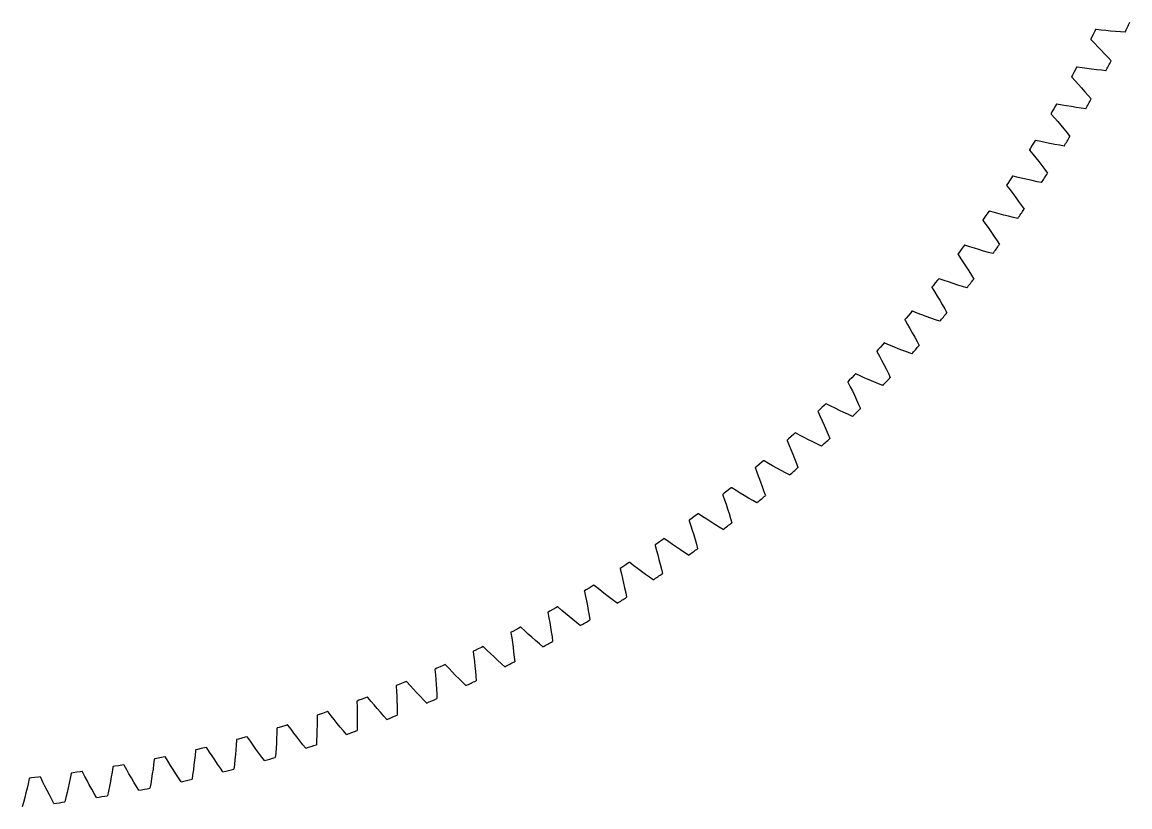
# Model space of a CAD drawing. Extents: x -101 to 121, y -101 to 101.
# Drawn here: x 9.9 to 91.6, y -100.5 to -42.6 of the extents above; entities that cross this region are included whole.
import ezdxf

# ---------------------------------------------------------------- set-up
doc = ezdxf.new("R2010")
doc.units = 0

msp = doc.modelspace()

# ---------------------------------------------------------------- linework, layer by layer
at = {"layer": 'layer1'}
for p, q in [((89.037, -43.17), (88.974, -43.3)), ((89.051, -43.164), (89.037, -43.17)), ((89.074, -43.164), (89.051, -43.164)), ((89.454, -43.212), (89.074, -43.164)), ((89.795, -43.251), (89.454, -43.212)), ((90.146, -43.287), (89.795, -43.251)), ((88.746, -43.764), (88.682, -43.894)), ((88.682, -43.894), (88.686, -43.908)), ((88.686, -43.908), (88.7, -43.927)), ((88.7, -43.927), (88.971, -44.198)), ((88.86, -43.532), (88.746, -43.764)), ((88.974, -43.3), (88.86, -43.532)), ((90.508, -43.321), (90.146, -43.287)), ((90.879, -43.352), (90.508, -43.321)), ((91.211, -43.376), (90.879, -43.352)), ((88.971, -44.198), (89.211, -44.443)), ((89.211, -44.443), (89.455, -44.698)), ((89.455, -44.698), (89.704, -44.963)), ((89.704, -44.963), (89.955, -45.238)), ((89.955, -45.238), (90.178, -45.485)), ((87.328, -46.53), (87.26, -46.658)), ((87.449, -46.302), (87.328, -46.53)), ((87.57, -46.073), (87.449, -46.302)), ((87.637, -45.945), (87.57, -46.073)), ((87.651, -45.94), (87.637, -45.945)), ((87.674, -45.941), (87.651, -45.94)), ((88.053, -46), (87.674, -45.941)), ((88.392, -46.05), (88.053, -46)), ((88.742, -46.098), (88.392, -46.05)), ((89.103, -46.143), (88.742, -46.098)), ((89.473, -46.185), (89.103, -46.143)), ((89.804, -46.22), (89.473, -46.185)), ((87.26, -46.658), (87.263, -46.672)), ((87.263, -46.672), (87.277, -46.691)), ((87.277, -46.691), (87.539, -46.971)), ((87.539, -46.971), (87.771, -47.223)), ((87.771, -47.223), (88.007, -47.486)), ((88.007, -47.486), (88.247, -47.759)), ((88.247, -47.759), (88.49, -48.041)), ((88.49, -48.041), (88.705, -48.295)), ((86.079, -48.801), (85.951, -49.026)), ((86.151, -48.675), (86.079, -48.801)), ((86.165, -48.671), (86.151, -48.675)), ((86.188, -48.672), (86.165, -48.671)), ((86.564, -48.743), (86.188, -48.672)), ((86.902, -48.804), (86.564, -48.743)), ((87.25, -48.862), (86.902, -48.804)), ((87.609, -48.919), (87.25, -48.862)), ((87.978, -48.973), (87.609, -48.919)), ((88.308, -49.018), (87.978, -48.973)), ((85.823, -49.25), (85.751, -49.376)), ((85.751, -49.376), (85.754, -49.39)), ((85.754, -49.39), (85.767, -49.41)), ((85.767, -49.41), (86.02, -49.697)), ((85.951, -49.026), (85.823, -49.25)), ((86.02, -49.697), (86.244, -49.957)), ((86.244, -49.957), (86.472, -50.227)), ((86.472, -50.227), (86.703, -50.507)), ((86.703, -50.507), (86.937, -50.797)), ((84.579, -51.357), (84.504, -51.481)), ((84.593, -51.353), (84.579, -51.357)), ((84.617, -51.355), (84.593, -51.353)), ((84.991, -51.438), (84.617, -51.355)), ((86.937, -50.797), (87.144, -51.058)), ((84.234, -51.922), (84.158, -52.045)), ((84.158, -52.045), (84.161, -52.059)), ((84.161, -52.059), (84.173, -52.079)), ((84.173, -52.079), (84.417, -52.375)), ((84.369, -51.701), (84.234, -51.922)), ((84.504, -51.481), (84.369, -51.701)), ((85.326, -51.509), (84.991, -51.438)), ((85.672, -51.579), (85.326, -51.509)), ((86.029, -51.647), (85.672, -51.579)), ((86.396, -51.712), (86.029, -51.647)), ((86.724, -51.768), (86.396, -51.712)), ((84.417, -52.375), (84.632, -52.641)), ((84.632, -52.641), (84.851, -52.918)), ((84.851, -52.918), (85.074, -53.206)), ((85.074, -53.206), (85.299, -53.503)), ((85.299, -53.503), (85.497, -53.77)), ((82.561, -54.542), (82.482, -54.663)), ((82.482, -54.663), (82.484, -54.677)), ((82.484, -54.677), (82.495, -54.698)), ((82.495, -54.698), (82.73, -55)), ((82.703, -54.326), (82.561, -54.542)), ((82.845, -54.11), (82.703, -54.326)), ((82.925, -53.989), (82.845, -54.11)), ((82.939, -53.985), (82.925, -53.989)), ((82.962, -53.988), (82.939, -53.985)), ((83.333, -54.083), (82.962, -53.988)), ((83.666, -54.164), (83.333, -54.083)), ((84.01, -54.244), (83.666, -54.164)), ((84.365, -54.323), (84.01, -54.244)), ((84.729, -54.401), (84.365, -54.323)), ((85.056, -54.466), (84.729, -54.401)), ((82.73, -55), (82.937, -55.274)), ((82.937, -55.274), (83.147, -55.557)), ((83.147, -55.557), (83.361, -55.852)), ((83.361, -55.852), (83.576, -56.156)), ((83.576, -56.156), (83.766, -56.429)), ((80.807, -57.108), (80.724, -57.227)), ((80.956, -56.897), (80.807, -57.108)), ((81.105, -56.685), (80.956, -56.897)), ((81.188, -56.567), (81.105, -56.685)), ((81.202, -56.564), (81.188, -56.567)), ((81.225, -56.567), (81.202, -56.564)), ((81.593, -56.673), (81.225, -56.567)), ((81.923, -56.765), (81.593, -56.673)), ((82.264, -56.856), (81.923, -56.765)), ((82.617, -56.947), (82.264, -56.856)), ((82.979, -57.035), (82.617, -56.947)), ((83.303, -57.111), (82.979, -57.035)), ((80.724, -57.227), (80.726, -57.241)), ((80.726, -57.241), (80.737, -57.262)), ((80.737, -57.262), (80.962, -57.572)), ((80.962, -57.572), (81.16, -57.851)), ((81.16, -57.851), (81.361, -58.142)), ((81.361, -58.142), (81.565, -58.443)), ((81.565, -58.443), (81.771, -58.753)), ((81.771, -58.753), (81.952, -59.032)), ((79.129, -59.412), (78.974, -59.618)), ((79.284, -59.205), (79.129, -59.412)), ((79.371, -59.089), (79.284, -59.205)), ((79.385, -59.086), (79.371, -59.089)), ((79.408, -59.09), (79.385, -59.086)), ((79.773, -59.208), (79.408, -59.09)), ((80.1, -59.311), (79.773, -59.208)), ((80.438, -59.412), (80.1, -59.311)), ((80.787, -59.513), (80.438, -59.412)), ((81.146, -59.613), (80.787, -59.513)), ((78.974, -59.618), (78.887, -59.734)), ((78.887, -59.734), (78.888, -59.749)), ((78.888, -59.749), (78.898, -59.77)), ((78.898, -59.77), (79.113, -60.087)), ((79.113, -60.087), (79.303, -60.372)), ((79.303, -60.372), (79.495, -60.669)), ((81.468, -59.699), (81.146, -59.613)), ((79.495, -60.669), (79.689, -60.976)), ((79.689, -60.976), (79.885, -61.293)), ((77.224, -61.868), (77.062, -62.07)), ((77.385, -61.666), (77.224, -61.868)), ((77.476, -61.553), (77.385, -61.666)), ((77.49, -61.551), (77.476, -61.553)), ((77.513, -61.555), (77.49, -61.551)), ((77.873, -61.685), (77.513, -61.555)), ((78.197, -61.797), (77.873, -61.685)), ((78.532, -61.91), (78.197, -61.797)), ((78.878, -62.022), (78.532, -61.91)), ((79.234, -62.133), (78.878, -62.022)), ((79.885, -61.293), (80.058, -61.577)), ((77.062, -62.07), (76.971, -62.182)), ((76.971, -62.182), (76.972, -62.197)), ((76.972, -62.197), (76.982, -62.218)), ((76.982, -62.218), (77.187, -62.542)), ((77.187, -62.542), (77.367, -62.833)), ((77.367, -62.833), (77.55, -63.136)), ((79.552, -62.229), (79.234, -62.133)), ((77.55, -63.136), (77.735, -63.449)), ((77.735, -63.449), (77.921, -63.772)), ((75.074, -64.459), (74.98, -64.57)), ((75.242, -64.263), (75.074, -64.459)), ((75.41, -64.066), (75.242, -64.263)), ((75.504, -63.956), (75.41, -64.066)), ((75.519, -63.954), (75.504, -63.956)), ((75.541, -63.96), (75.519, -63.954)), ((75.897, -64.101), (75.541, -63.96)), ((76.218, -64.223), (75.897, -64.101)), ((76.549, -64.346), (76.218, -64.223)), ((76.891, -64.469), (76.549, -64.346)), ((77.243, -64.591), (76.891, -64.469)), ((77.921, -63.772), (78.084, -64.062)), ((74.98, -64.57), (74.981, -64.584)), ((74.981, -64.584), (74.99, -64.606)), ((74.99, -64.606), (75.184, -64.936)), ((75.184, -64.936), (75.355, -65.232)), ((75.355, -65.232), (75.529, -65.54)), ((77.558, -64.697), (77.243, -64.591)), ((75.529, -65.54), (75.703, -65.859)), ((75.703, -65.859), (75.879, -66.188)), ((73.012, -66.786), (72.915, -66.893)), ((72.915, -66.893), (72.915, -66.907)), ((72.915, -66.907), (72.923, -66.929)), ((72.923, -66.929), (73.108, -67.265)), ((73.186, -66.595), (73.012, -66.786)), ((73.361, -66.403), (73.186, -66.595)), ((73.458, -66.296), (73.361, -66.403)), ((73.472, -66.295), (73.458, -66.296)), ((73.495, -66.301), (73.472, -66.295)), ((73.847, -66.453), (73.495, -66.301)), ((74.163, -66.585), (73.847, -66.453)), ((74.49, -66.719), (74.163, -66.585)), ((74.828, -66.852), (74.49, -66.719)), ((75.176, -66.985), (74.828, -66.852)), ((75.879, -66.188), (76.033, -66.483)), ((73.108, -67.265), (73.269, -67.567)), ((73.269, -67.567), (73.433, -67.88)), ((75.488, -67.101), (75.176, -66.985)), ((71.339, -68.571), (71.239, -68.675)), ((71.354, -68.57), (71.339, -68.571)), ((71.376, -68.577), (71.354, -68.57)), ((71.723, -68.74), (71.376, -68.577)), ((73.433, -67.88), (73.597, -68.205)), ((73.597, -68.205), (73.763, -68.538)), ((73.763, -68.538), (73.907, -68.838)), ((70.778, -69.15), (70.777, -69.165)), ((70.777, -69.165), (70.785, -69.187)), ((70.879, -69.046), (70.778, -69.15)), ((70.785, -69.187), (70.959, -69.528)), ((71.059, -68.861), (70.879, -69.046)), ((71.239, -68.675), (71.059, -68.861)), ((72.035, -68.882), (71.723, -68.74)), ((72.357, -69.025), (72.035, -68.882)), ((72.691, -69.17), (72.357, -69.025)), ((73.035, -69.314), (72.691, -69.17)), ((73.343, -69.439), (73.035, -69.314)), ((70.959, -69.528), (71.111, -69.835)), ((71.111, -69.835), (71.264, -70.154)), ((71.264, -70.154), (71.419, -70.483)), ((69.046, -70.879), (68.861, -71.059)), ((69.15, -70.778), (69.046, -70.879)), ((69.165, -70.777), (69.15, -70.778)), ((69.187, -70.785), (69.165, -70.777)), ((69.528, -70.959), (69.187, -70.785)), ((69.835, -71.111), (69.528, -70.959)), ((71.419, -70.483), (71.573, -70.822)), ((71.573, -70.822), (71.709, -71.126)), ((68.571, -71.339), (68.57, -71.354)), ((68.57, -71.354), (68.577, -71.376)), ((68.675, -71.239), (68.571, -71.339)), ((68.577, -71.376), (68.74, -71.723)), ((68.861, -71.059), (68.675, -71.239)), ((68.74, -71.723), (68.882, -72.035)), ((70.154, -71.264), (69.835, -71.111)), ((70.483, -71.419), (70.154, -71.264)), ((70.822, -71.573), (70.483, -71.419)), ((71.126, -71.709), (70.822, -71.573)), ((68.882, -72.035), (69.025, -72.357)), ((69.025, -72.357), (69.17, -72.691)), ((66.296, -73.458), (66.295, -73.472)), ((66.295, -73.472), (66.301, -73.495)), ((66.403, -73.361), (66.296, -73.458)), ((66.595, -73.186), (66.403, -73.361)), ((66.786, -73.012), (66.595, -73.186)), ((66.893, -72.915), (66.786, -73.012)), ((66.907, -72.915), (66.893, -72.915)), ((66.929, -72.923), (66.907, -72.915)), ((67.265, -73.108), (66.929, -72.923)), ((67.567, -73.269), (67.265, -73.108)), ((67.88, -73.433), (67.567, -73.269)), ((68.205, -73.597), (67.88, -73.433)), ((69.17, -72.691), (69.314, -73.035)), ((69.314, -73.035), (69.439, -73.343)), ((66.301, -73.495), (66.453, -73.847)), ((66.453, -73.847), (66.585, -74.163)), ((66.585, -74.163), (66.719, -74.49)), ((68.538, -73.763), (68.205, -73.597)), ((68.838, -73.907), (68.538, -73.763)), ((64.459, -75.074), (64.263, -75.242)), ((64.57, -74.98), (64.459, -75.074)), ((64.584, -74.981), (64.57, -74.98)), ((64.606, -74.99), (64.584, -74.981)), ((64.936, -75.184), (64.606, -74.99)), ((66.719, -74.49), (66.852, -74.828)), ((66.852, -74.828), (66.985, -75.176)), ((63.956, -75.504), (63.954, -75.519)), ((63.954, -75.519), (63.96, -75.541)), ((64.066, -75.41), (63.956, -75.504)), ((63.96, -75.541), (64.101, -75.897)), ((64.263, -75.242), (64.066, -75.41)), ((64.101, -75.897), (64.223, -76.218)), ((65.232, -75.355), (64.936, -75.184)), ((65.54, -75.529), (65.232, -75.355)), ((65.859, -75.703), (65.54, -75.529)), ((66.188, -75.879), (65.859, -75.703)), ((66.483, -76.033), (66.188, -75.879)), ((66.985, -75.176), (67.101, -75.488)), ((64.223, -76.218), (64.346, -76.549)), ((64.346, -76.549), (64.469, -76.891)), ((61.553, -77.476), (61.551, -77.49)), ((61.551, -77.49), (61.555, -77.513)), ((61.666, -77.385), (61.553, -77.476)), ((61.555, -77.513), (61.685, -77.873)), ((61.868, -77.224), (61.666, -77.385)), ((62.07, -77.062), (61.868, -77.224)), ((62.182, -76.971), (62.07, -77.062)), ((62.197, -76.972), (62.182, -76.971)), ((62.218, -76.982), (62.197, -76.972)), ((62.542, -77.187), (62.218, -76.982)), ((62.833, -77.367), (62.542, -77.187)), ((63.136, -77.55), (62.833, -77.367)), ((63.449, -77.735), (63.136, -77.55)), ((64.469, -76.891), (64.591, -77.243)), ((64.591, -77.243), (64.697, -77.558)), ((61.685, -77.873), (61.797, -78.197)), ((61.797, -78.197), (61.91, -78.532)), ((63.772, -77.921), (63.449, -77.735)), ((64.062, -78.084), (63.772, -77.921)), ((59.412, -79.129), (59.205, -79.284)), ((59.618, -78.974), (59.412, -79.129)), ((59.734, -78.887), (59.618, -78.974)), ((59.749, -78.888), (59.734, -78.887)), ((59.77, -78.898), (59.749, -78.888)), ((60.087, -79.113), (59.77, -78.898)), ((60.372, -79.303), (60.087, -79.113)), ((61.91, -78.532), (62.022, -78.878)), ((62.022, -78.878), (62.133, -79.234)), ((59.089, -79.371), (59.086, -79.385)), ((59.086, -79.385), (59.09, -79.408)), ((59.205, -79.284), (59.089, -79.371)), ((59.09, -79.408), (59.208, -79.773)), ((59.208, -79.773), (59.311, -80.1)), ((60.669, -79.495), (60.372, -79.303)), ((60.976, -79.689), (60.669, -79.495)), ((61.293, -79.885), (60.976, -79.689)), ((61.577, -80.058), (61.293, -79.885)), ((62.133, -79.234), (62.229, -79.552)), ((57.108, -80.807), (56.897, -80.956)), ((57.227, -80.724), (57.108, -80.807)), ((57.241, -80.726), (57.227, -80.724)), ((57.262, -80.737), (57.241, -80.726)), ((57.572, -80.962), (57.262, -80.737)), ((59.311, -80.1), (59.412, -80.438)), ((59.412, -80.438), (59.513, -80.787)), ((59.513, -80.787), (59.613, -81.146)), ((56.567, -81.188), (56.564, -81.202)), ((56.564, -81.202), (56.567, -81.225)), ((56.685, -81.105), (56.567, -81.188)), ((56.567, -81.225), (56.673, -81.593)), ((56.673, -81.593), (56.765, -81.923)), ((56.897, -80.956), (56.685, -81.105)), ((57.851, -81.16), (57.572, -80.962)), ((58.142, -81.361), (57.851, -81.16)), ((58.443, -81.565), (58.142, -81.361)), ((58.753, -81.771), (58.443, -81.565)), ((59.613, -81.146), (59.699, -81.468)), ((56.765, -81.923), (56.856, -82.264)), ((56.856, -82.264), (56.947, -82.617)), ((59.032, -81.952), (58.753, -81.771)), ((53.989, -82.925), (53.985, -82.939)), ((53.985, -82.939), (53.988, -82.962)), ((53.988, -82.962), (54.083, -83.333)), ((54.11, -82.845), (53.989, -82.925)), ((54.326, -82.703), (54.11, -82.845)), ((54.542, -82.561), (54.326, -82.703)), ((54.663, -82.482), (54.542, -82.561)), ((54.677, -82.484), (54.663, -82.482)), ((54.698, -82.495), (54.677, -82.484)), ((55, -82.73), (54.698, -82.495)), ((55.274, -82.937), (55, -82.73)), ((55.557, -83.147), (55.274, -82.937)), ((55.852, -83.361), (55.557, -83.147)), ((56.947, -82.617), (57.035, -82.979)), ((57.035, -82.979), (57.111, -83.303)), ((54.083, -83.333), (54.164, -83.666)), ((54.164, -83.666), (54.244, -84.01)), ((54.244, -84.01), (54.323, -84.365)), ((56.156, -83.576), (55.852, -83.361)), ((56.429, -83.766), (56.156, -83.576)), ((51.357, -84.579), (51.353, -84.593)), ((51.353, -84.593), (51.355, -84.617)), ((51.355, -84.617), (51.438, -84.991)), ((51.481, -84.504), (51.357, -84.579)), ((51.701, -84.369), (51.481, -84.504)), ((51.922, -84.234), (51.701, -84.369)), ((52.045, -84.158), (51.922, -84.234)), ((52.059, -84.161), (52.045, -84.158)), ((52.079, -84.173), (52.059, -84.161)), ((52.375, -84.417), (52.079, -84.173)), ((52.641, -84.632), (52.375, -84.417)), ((52.918, -84.851), (52.641, -84.632)), ((53.206, -85.074), (52.918, -84.851)), ((54.323, -84.365), (54.401, -84.729)), ((54.401, -84.729), (54.466, -85.056)), ((51.438, -84.991), (51.509, -85.326)), ((51.509, -85.326), (51.579, -85.672)), ((51.579, -85.672), (51.647, -86.029)), ((53.503, -85.299), (53.206, -85.074)), ((53.77, -85.497), (53.503, -85.299)), ((48.675, -86.151), (48.671, -86.165)), ((48.671, -86.165), (48.672, -86.188)), ((48.672, -86.188), (48.743, -86.564)), ((48.801, -86.079), (48.675, -86.151)), ((49.026, -85.951), (48.801, -86.079)), ((49.25, -85.823), (49.026, -85.951)), ((49.376, -85.751), (49.25, -85.823)), ((49.39, -85.754), (49.376, -85.751)), ((49.41, -85.767), (49.39, -85.754)), ((49.697, -86.02), (49.41, -85.767)), ((49.957, -86.244), (49.697, -86.02)), ((50.227, -86.472), (49.957, -86.244)), ((50.507, -86.703), (50.227, -86.472)), ((51.647, -86.029), (51.712, -86.396)), ((51.712, -86.396), (51.768, -86.724)), ((46.53, -87.328), (46.302, -87.449)), ((46.658, -87.26), (46.53, -87.328)), ((46.672, -87.263), (46.658, -87.26)), ((46.691, -87.277), (46.672, -87.263)), ((46.971, -87.539), (46.691, -87.277)), ((48.743, -86.564), (48.804, -86.902)), ((48.804, -86.902), (48.862, -87.25)), ((48.862, -87.25), (48.919, -87.609)), ((50.797, -86.937), (50.507, -86.703)), ((51.058, -87.144), (50.797, -86.937)), ((45.945, -87.637), (45.94, -87.651)), ((45.94, -87.651), (45.941, -87.674)), ((45.941, -87.674), (46, -88.053)), ((46.073, -87.57), (45.945, -87.637)), ((46, -88.053), (46.05, -88.392)), ((46.302, -87.449), (46.073, -87.57)), ((47.223, -87.771), (46.971, -87.539)), ((47.486, -88.007), (47.223, -87.771)), ((47.759, -88.247), (47.486, -88.007)), ((48.919, -87.609), (48.973, -87.978)), ((48.973, -87.978), (49.018, -88.308)), ((43.3, -88.974), (43.17, -89.037)), ((43.532, -88.86), (43.3, -88.974)), ((43.764, -88.746), (43.532, -88.86)), ((43.894, -88.682), (43.764, -88.746)), ((43.908, -88.686), (43.894, -88.682)), ((43.927, -88.7), (43.908, -88.686)), ((44.198, -88.971), (43.927, -88.7)), ((44.443, -89.211), (44.198, -88.971)), ((46.05, -88.392), (46.098, -88.742)), ((46.098, -88.742), (46.143, -89.103)), ((48.041, -88.49), (47.759, -88.247)), ((48.295, -88.705), (48.041, -88.49)), ((43.17, -89.037), (43.164, -89.051)), ((43.164, -89.051), (43.164, -89.074)), ((43.164, -89.074), (43.212, -89.454)), ((43.212, -89.454), (43.251, -89.795)), ((43.251, -89.795), (43.287, -90.146)), ((44.698, -89.455), (44.443, -89.211)), ((44.963, -89.704), (44.698, -89.455)), ((45.238, -89.955), (44.963, -89.704)), ((46.143, -89.103), (46.185, -89.473)), ((46.185, -89.473), (46.22, -89.804)), ((40.346, -90.363), (40.345, -90.386)), ((40.345, -90.386), (40.381, -90.767)), ((40.352, -90.349), (40.346, -90.363)), ((40.484, -90.29), (40.352, -90.349)), ((40.719, -90.183), (40.484, -90.29)), ((40.955, -90.077), (40.719, -90.183)), ((41.087, -90.017), (40.955, -90.077)), ((41.101, -90.022), (41.087, -90.017)), ((41.119, -90.036), (41.101, -90.022)), ((41.381, -90.315), (41.119, -90.036)), ((41.619, -90.563), (41.381, -90.315)), ((41.866, -90.815), (41.619, -90.563)), ((43.287, -90.146), (43.321, -90.508)), ((43.321, -90.508), (43.352, -90.879)), ((45.485, -90.178), (45.238, -89.955)), ((37.867, -91.418), (37.628, -91.517)), ((38.105, -91.319), (37.867, -91.418)), ((38.239, -91.264), (38.105, -91.319)), ((38.253, -91.268), (38.239, -91.264)), ((38.271, -91.284), (38.253, -91.268)), ((38.524, -91.571), (38.271, -91.284)), ((40.381, -90.767), (40.409, -91.109)), ((40.409, -91.109), (40.435, -91.461)), ((42.124, -91.072), (41.866, -90.815)), ((42.39, -91.332), (42.124, -91.072)), ((42.63, -91.562), (42.39, -91.332)), ((43.352, -90.879), (43.376, -91.211)), ((37.488, -91.585), (37.486, -91.609)), ((37.486, -91.609), (37.51, -91.991)), ((37.494, -91.572), (37.488, -91.585)), ((37.628, -91.517), (37.494, -91.572)), ((37.51, -91.991), (37.527, -92.333)), ((38.754, -91.825), (38.524, -91.571)), ((38.993, -92.085), (38.754, -91.825)), ((39.242, -92.35), (38.993, -92.085)), ((40.435, -91.461), (40.457, -91.824)), ((40.457, -91.824), (40.476, -92.196)), ((40.476, -92.196), (40.49, -92.529)), ((34.592, -92.718), (34.59, -92.741)), ((34.59, -92.741), (34.602, -93.124)), ((34.599, -92.705), (34.592, -92.718)), ((34.734, -92.654), (34.599, -92.705)), ((34.976, -92.562), (34.734, -92.654)), ((35.218, -92.471), (34.976, -92.562)), ((35.354, -92.42), (35.218, -92.471)), ((35.367, -92.425), (35.354, -92.42)), ((35.385, -92.441), (35.367, -92.425)), ((35.629, -92.736), (35.385, -92.441)), ((35.85, -92.997), (35.629, -92.736)), ((36.081, -93.264), (35.85, -92.997)), ((37.527, -92.333), (37.542, -92.686)), ((37.542, -92.686), (37.553, -93.05)), ((37.553, -93.05), (37.56, -93.422)), ((39.5, -92.618), (39.242, -92.35)), ((39.733, -92.856), (39.5, -92.618)), ((31.66, -93.782), (31.659, -94.165)), ((31.663, -93.759), (31.66, -93.782)), ((31.67, -93.746), (31.663, -93.759)), ((31.807, -93.699), (31.67, -93.746)), ((32.052, -93.615), (31.807, -93.699)), ((32.296, -93.531), (32.052, -93.615)), ((32.433, -93.485), (32.296, -93.531)), ((32.447, -93.49), (32.433, -93.485)), ((32.463, -93.506), (32.447, -93.49)), ((32.698, -93.809), (32.463, -93.506)), ((32.911, -94.077), (32.698, -93.809)), ((34.602, -93.124), (34.608, -93.466)), ((34.608, -93.466), (34.612, -93.82)), ((34.612, -93.82), (34.611, -94.183)), ((36.322, -93.537), (36.081, -93.264)), ((36.572, -93.814), (36.322, -93.537)), ((36.797, -94.058), (36.572, -93.814)), ((37.56, -93.422), (37.564, -93.755)), ((28.702, -94.707), (28.698, -94.73)), ((28.71, -94.694), (28.702, -94.707)), ((28.848, -94.652), (28.71, -94.694)), ((29.095, -94.576), (28.848, -94.652)), ((29.342, -94.5), (29.095, -94.576)), ((29.481, -94.457), (29.342, -94.5)), ((29.494, -94.463), (29.481, -94.457)), ((29.51, -94.48), (29.494, -94.463)), ((29.736, -94.79), (29.51, -94.48)), ((31.656, -94.507), (31.648, -94.861)), ((31.659, -94.165), (31.656, -94.507)), ((33.134, -94.352), (32.911, -94.077)), ((33.366, -94.632), (33.134, -94.352)), ((33.607, -94.916), (33.366, -94.632)), ((34.607, -94.556), (34.6, -94.889)), ((34.611, -94.183), (34.607, -94.556)), ((25.861, -95.511), (25.721, -95.549)), ((26.11, -95.443), (25.861, -95.511)), ((26.36, -95.375), (26.11, -95.443)), ((26.499, -95.337), (26.36, -95.375)), ((26.512, -95.343), (26.499, -95.337)), ((26.528, -95.36), (26.512, -95.343)), ((26.743, -95.677), (26.528, -95.36)), ((28.671, -95.455), (28.653, -95.808)), ((28.686, -95.113), (28.671, -95.455)), ((28.698, -94.73), (28.686, -95.113)), ((29.94, -95.065), (29.736, -94.79)), ((30.154, -95.346), (29.94, -95.065)), ((30.377, -95.633), (30.154, -95.346)), ((31.636, -95.224), (31.62, -95.596)), ((31.648, -94.861), (31.636, -95.224)), ((33.824, -95.168), (33.607, -94.916)), ((22.699, -96.322), (22.693, -96.345)), ((22.707, -96.31), (22.699, -96.322)), ((22.848, -96.276), (22.707, -96.31)), ((23.099, -96.216), (22.848, -96.276)), ((23.351, -96.156), (23.099, -96.216)), ((23.492, -96.122), (23.351, -96.156)), ((23.504, -96.129), (23.492, -96.122)), ((23.52, -96.147), (23.504, -96.129)), ((23.725, -96.47), (23.52, -96.147)), ((25.659, -96.309), (25.629, -96.661)), ((25.684, -95.967), (25.659, -96.309)), ((25.709, -95.585), (25.684, -95.967)), ((25.713, -95.562), (25.709, -95.585)), ((25.721, -95.549), (25.713, -95.562)), ((26.939, -95.958), (26.743, -95.677)), ((27.144, -96.246), (26.939, -95.958)), ((27.358, -96.54), (27.144, -96.246)), ((28.629, -96.171), (28.602, -96.542)), ((28.653, -95.808), (28.629, -96.171)), ((30.609, -95.925), (30.377, -95.633)), ((30.818, -96.183), (30.609, -95.925)), ((31.62, -95.596), (31.603, -95.929)), ((19.656, -97.01), (19.608, -97.39)), ((19.662, -96.988), (19.656, -97.01)), ((19.671, -96.976), (19.662, -96.988)), ((19.813, -96.947), (19.671, -96.976)), ((20.066, -96.894), (19.813, -96.947)), ((20.319, -96.842), (20.066, -96.894)), ((20.461, -96.812), (20.319, -96.842)), ((20.473, -96.82), (20.461, -96.812)), ((20.488, -96.838), (20.473, -96.82)), ((20.683, -97.167), (20.488, -96.838)), ((22.621, -97.067), (22.58, -97.418)), ((22.657, -96.726), (22.621, -97.067)), ((22.693, -96.345), (22.657, -96.726)), ((23.912, -96.757), (23.725, -96.47)), ((24.108, -97.051), (23.912, -96.757)), ((24.312, -97.352), (24.108, -97.051)), ((25.594, -97.022), (25.555, -97.393)), ((25.629, -96.661), (25.594, -97.022)), ((27.581, -96.839), (27.358, -96.54)), ((27.782, -97.104), (27.581, -96.839)), ((28.602, -96.542), (28.574, -96.874)), ((13.942, -97.963), (13.686, -97.999)), ((14.198, -97.926), (13.942, -97.963)), ((14.341, -97.906), (14.198, -97.926)), ((14.354, -97.914), (14.341, -97.906)), ((14.367, -97.933), (14.354, -97.914)), ((14.541, -98.274), (14.367, -97.933)), ((16.539, -97.958), (16.482, -98.296)), ((16.599, -97.58), (16.539, -97.958)), ((16.606, -97.557), (16.599, -97.58)), ((16.615, -97.546), (16.606, -97.557)), ((16.758, -97.521), (16.615, -97.546)), ((17.012, -97.477), (16.758, -97.521)), ((17.267, -97.432), (17.012, -97.477)), ((17.41, -97.407), (17.267, -97.432)), ((17.422, -97.415), (17.41, -97.407)), ((17.436, -97.434), (17.422, -97.415)), ((17.621, -97.769), (17.436, -97.434)), ((17.789, -98.068), (17.621, -97.769)), ((19.561, -97.73), (19.509, -98.079)), ((19.608, -97.39), (19.561, -97.73)), ((20.861, -97.46), (20.683, -97.167)), ((21.047, -97.76), (20.861, -97.46)), ((21.242, -98.067), (21.047, -97.76)), ((22.534, -97.779), (22.483, -98.148)), ((22.58, -97.418), (22.534, -97.779)), ((24.525, -97.657), (24.312, -97.352)), ((24.718, -97.929), (24.525, -97.657)), ((25.555, -97.393), (25.517, -97.724)), ((10.439, -98.429), (10.356, -98.803)), ((10.448, -98.408), (10.439, -98.429)), ((10.457, -98.397), (10.448, -98.408)), ((10.601, -98.381), (10.457, -98.397)), ((10.858, -98.352), (10.601, -98.381)), ((11.115, -98.324), (10.858, -98.352)), ((11.259, -98.308), (11.115, -98.324)), ((11.271, -98.317), (11.259, -98.308)), ((11.284, -98.336), (11.271, -98.317)), ((11.447, -98.683), (11.284, -98.336)), ((11.596, -98.991), (11.447, -98.683)), ((13.386, -98.765), (13.312, -99.11)), ((13.454, -98.429), (13.386, -98.765)), ((13.526, -98.053), (13.454, -98.429)), ((13.534, -98.031), (13.526, -98.053)), ((13.543, -98.02), (13.534, -98.031)), ((13.686, -97.999), (13.543, -98.02)), ((14.7, -98.578), (14.541, -98.274)), ((14.867, -98.889), (14.7, -98.578)), ((16.419, -98.643), (16.35, -99)), ((16.482, -98.296), (16.419, -98.643)), ((17.966, -98.373), (17.789, -98.068)), ((18.152, -98.686), (17.966, -98.373)), ((18.345, -99.005), (18.152, -98.686)), ((19.452, -98.438), (19.389, -98.805)), ((19.509, -98.079), (19.452, -98.438)), ((21.446, -98.38), (21.242, -98.067)), ((21.63, -98.657), (21.446, -98.38)), ((22.483, -98.148), (22.435, -98.477)), ((10.192, -99.48), (10.102, -99.832)), ((10.277, -99.137), (10.192, -99.48)), ((10.356, -98.803), (10.277, -99.137)), ((11.754, -99.307), (11.596, -98.991)), ((11.919, -99.631), (11.754, -99.307)), ((13.233, -99.465), (13.147, -99.828)), ((13.312, -99.11), (13.233, -99.465)), ((15.043, -99.208), (14.867, -98.889)), ((15.226, -99.532), (15.043, -99.208)), ((15.393, -99.82), (15.226, -99.532)), ((16.276, -99.366), (16.207, -99.691)), ((16.35, -99), (16.276, -99.366)), ((18.52, -99.287), (18.345, -99.005)), ((19.389, -98.805), (19.33, -99.133)), ((10.005, -100.192), (9.915, -100.512)), ((10.102, -99.832), (10.005, -100.192)), ((12.092, -99.961), (11.919, -99.631)), ((12.25, -100.254), (12.092, -99.961)), ((13.147, -99.828), (13.068, -100.151))]:
    msp.add_line(p, q, dxfattribs=at)
for start, end in [(334.56613, 335.03386), (332.76613, 333.23386), (330.96614, 331.43387), (329.16614, 329.63387), (327.36614, 327.83387), (325.56613, 326.03386), (323.76614, 324.23387), (321.96614, 322.43387), (320.16614, 320.63387), (318.36614, 318.83387), (316.56614, 317.03387), (314.76613, 315.23387), (312.96613, 313.43386), (311.16613, 311.63386), (309.36613, 309.83386), (307.56613, 308.03386), (305.76613, 306.23386), (303.96614, 304.43387), (302.16613, 302.63386), (300.36613, 300.83386), (298.56613, 299.03386), (296.76614, 297.23387), (294.96614, 295.43387), (293.16614, 293.63387), (291.36613, 291.83386), (289.56614, 290.03387), (287.76614, 288.23387), (285.96613, 286.43386), (284.16614, 284.63387), (282.36614, 282.83387), (280.56613, 281.03386), (276.96614, 277.43387), (278.76614, 279.23387)]:
    msp.add_arc((0, 0), 101, start, end, dxfattribs=at)
at = {"layer": 'layer3'}
for p, q in [((89.037, -43.17), (88.974, -43.3)), ((89.051, -43.164), (89.037, -43.17)), ((89.074, -43.164), (89.051, -43.164)), ((89.454, -43.212), (89.074, -43.164)), ((89.795, -43.251), (89.454, -43.212)), ((90.146, -43.287), (89.795, -43.251)), ((88.746, -43.764), (88.682, -43.894)), ((88.682, -43.894), (88.686, -43.908)), ((88.686, -43.908), (88.7, -43.927)), ((88.7, -43.927), (88.971, -44.198)), ((88.86, -43.532), (88.746, -43.764)), ((88.974, -43.3), (88.86, -43.532)), ((90.508, -43.321), (90.146, -43.287)), ((90.879, -43.352), (90.508, -43.321)), ((91.211, -43.376), (90.879, -43.352)), ((88.971, -44.198), (89.211, -44.443)), ((89.211, -44.443), (89.455, -44.698)), ((89.455, -44.698), (89.704, -44.963)), ((89.704, -44.963), (89.955, -45.238)), ((89.955, -45.238), (90.178, -45.485)), ((87.328, -46.53), (87.26, -46.658)), ((87.449, -46.302), (87.328, -46.53)), ((87.57, -46.073), (87.449, -46.302)), ((87.637, -45.945), (87.57, -46.073)), ((87.651, -45.94), (87.637, -45.945)), ((87.674, -45.941), (87.651, -45.94)), ((88.053, -46), (87.674, -45.941)), ((88.392, -46.05), (88.053, -46)), ((88.742, -46.098), (88.392, -46.05)), ((89.103, -46.143), (88.742, -46.098)), ((89.473, -46.185), (89.103, -46.143)), ((89.804, -46.22), (89.473, -46.185)), ((87.26, -46.658), (87.263, -46.672)), ((87.263, -46.672), (87.277, -46.691)), ((87.277, -46.691), (87.539, -46.971)), ((87.539, -46.971), (87.771, -47.223)), ((87.771, -47.223), (88.007, -47.486)), ((88.007, -47.486), (88.247, -47.759)), ((88.247, -47.759), (88.49, -48.041)), ((88.49, -48.041), (88.705, -48.295)), ((86.079, -48.801), (85.951, -49.026)), ((86.151, -48.675), (86.079, -48.801)), ((86.165, -48.671), (86.151, -48.675)), ((86.188, -48.672), (86.165, -48.671)), ((86.564, -48.743), (86.188, -48.672)), ((86.902, -48.804), (86.564, -48.743)), ((87.25, -48.862), (86.902, -48.804)), ((87.609, -48.919), (87.25, -48.862)), ((87.978, -48.973), (87.609, -48.919)), ((88.308, -49.018), (87.978, -48.973)), ((85.823, -49.25), (85.751, -49.376)), ((85.751, -49.376), (85.754, -49.39)), ((85.754, -49.39), (85.767, -49.41)), ((85.767, -49.41), (86.02, -49.697)), ((85.951, -49.026), (85.823, -49.25)), ((86.02, -49.697), (86.244, -49.957)), ((86.244, -49.957), (86.472, -50.227)), ((86.472, -50.227), (86.703, -50.507)), ((86.703, -50.507), (86.937, -50.797)), ((84.579, -51.357), (84.504, -51.481)), ((84.593, -51.353), (84.579, -51.357)), ((84.617, -51.355), (84.593, -51.353)), ((84.991, -51.438), (84.617, -51.355)), ((86.937, -50.797), (87.144, -51.058)), ((84.234, -51.922), (84.158, -52.045)), ((84.158, -52.045), (84.161, -52.059)), ((84.161, -52.059), (84.173, -52.079)), ((84.173, -52.079), (84.417, -52.375)), ((84.369, -51.701), (84.234, -51.922)), ((84.504, -51.481), (84.369, -51.701)), ((85.326, -51.509), (84.991, -51.438)), ((85.672, -51.579), (85.326, -51.509)), ((86.029, -51.647), (85.672, -51.579)), ((86.396, -51.712), (86.029, -51.647)), ((86.724, -51.768), (86.396, -51.712)), ((84.417, -52.375), (84.632, -52.641)), ((84.632, -52.641), (84.851, -52.918)), ((84.851, -52.918), (85.074, -53.206)), ((85.074, -53.206), (85.299, -53.503)), ((85.299, -53.503), (85.497, -53.77)), ((82.561, -54.542), (82.482, -54.663)), ((82.482, -54.663), (82.484, -54.677)), ((82.484, -54.677), (82.495, -54.698)), ((82.495, -54.698), (82.73, -55)), ((82.703, -54.326), (82.561, -54.542)), ((82.845, -54.11), (82.703, -54.326)), ((82.925, -53.989), (82.845, -54.11)), ((82.939, -53.985), (82.925, -53.989)), ((82.962, -53.988), (82.939, -53.985)), ((83.333, -54.083), (82.962, -53.988)), ((83.666, -54.164), (83.333, -54.083)), ((84.01, -54.244), (83.666, -54.164)), ((84.365, -54.323), (84.01, -54.244)), ((84.729, -54.401), (84.365, -54.323)), ((85.056, -54.466), (84.729, -54.401)), ((82.73, -55), (82.937, -55.274)), ((82.937, -55.274), (83.147, -55.557)), ((83.147, -55.557), (83.361, -55.852)), ((83.361, -55.852), (83.576, -56.156)), ((83.576, -56.156), (83.766, -56.429)), ((80.807, -57.108), (80.724, -57.227)), ((80.956, -56.897), (80.807, -57.108)), ((81.105, -56.685), (80.956, -56.897)), ((81.188, -56.567), (81.105, -56.685)), ((81.202, -56.564), (81.188, -56.567)), ((81.225, -56.567), (81.202, -56.564)), ((81.593, -56.673), (81.225, -56.567)), ((81.923, -56.765), (81.593, -56.673)), ((82.264, -56.856), (81.923, -56.765)), ((82.617, -56.947), (82.264, -56.856)), ((82.979, -57.035), (82.617, -56.947)), ((83.303, -57.111), (82.979, -57.035)), ((80.724, -57.227), (80.726, -57.241)), ((80.726, -57.241), (80.737, -57.262)), ((80.737, -57.262), (80.962, -57.572)), ((80.962, -57.572), (81.16, -57.851)), ((81.16, -57.851), (81.361, -58.142)), ((81.361, -58.142), (81.565, -58.443)), ((81.565, -58.443), (81.771, -58.753)), ((81.771, -58.753), (81.952, -59.032)), ((79.129, -59.412), (78.974, -59.618)), ((79.284, -59.205), (79.129, -59.412)), ((79.371, -59.089), (79.284, -59.205)), ((79.385, -59.086), (79.371, -59.089)), ((79.408, -59.09), (79.385, -59.086)), ((79.773, -59.208), (79.408, -59.09)), ((80.1, -59.311), (79.773, -59.208)), ((80.438, -59.412), (80.1, -59.311)), ((80.787, -59.513), (80.438, -59.412)), ((81.146, -59.613), (80.787, -59.513)), ((78.974, -59.618), (78.887, -59.734)), ((78.887, -59.734), (78.888, -59.749)), ((78.888, -59.749), (78.898, -59.77)), ((78.898, -59.77), (79.113, -60.087)), ((79.113, -60.087), (79.303, -60.372)), ((79.303, -60.372), (79.495, -60.669)), ((81.468, -59.699), (81.146, -59.613)), ((79.495, -60.669), (79.689, -60.976)), ((79.689, -60.976), (79.885, -61.293)), ((77.224, -61.868), (77.062, -62.07)), ((77.385, -61.666), (77.224, -61.868)), ((77.476, -61.553), (77.385, -61.666)), ((77.49, -61.551), (77.476, -61.553)), ((77.513, -61.555), (77.49, -61.551)), ((77.873, -61.685), (77.513, -61.555)), ((78.197, -61.797), (77.873, -61.685)), ((78.532, -61.91), (78.197, -61.797)), ((78.878, -62.022), (78.532, -61.91)), ((79.234, -62.133), (78.878, -62.022)), ((79.885, -61.293), (80.058, -61.577)), ((77.062, -62.07), (76.971, -62.182)), ((76.971, -62.182), (76.972, -62.197)), ((76.972, -62.197), (76.982, -62.218)), ((76.982, -62.218), (77.187, -62.542)), ((77.187, -62.542), (77.367, -62.833)), ((77.367, -62.833), (77.55, -63.136)), ((79.552, -62.229), (79.234, -62.133)), ((77.55, -63.136), (77.735, -63.449)), ((77.735, -63.449), (77.921, -63.772)), ((75.074, -64.459), (74.98, -64.57)), ((75.242, -64.263), (75.074, -64.459)), ((75.41, -64.066), (75.242, -64.263)), ((75.504, -63.956), (75.41, -64.066)), ((75.519, -63.954), (75.504, -63.956)), ((75.541, -63.96), (75.519, -63.954)), ((75.897, -64.101), (75.541, -63.96)), ((76.218, -64.223), (75.897, -64.101)), ((76.549, -64.346), (76.218, -64.223)), ((76.891, -64.469), (76.549, -64.346)), ((77.243, -64.591), (76.891, -64.469)), ((77.921, -63.772), (78.084, -64.062)), ((74.98, -64.57), (74.981, -64.584)), ((74.981, -64.584), (74.99, -64.606)), ((74.99, -64.606), (75.184, -64.936)), ((75.184, -64.936), (75.355, -65.232)), ((75.355, -65.232), (75.529, -65.54)), ((77.558, -64.697), (77.243, -64.591)), ((75.529, -65.54), (75.703, -65.859)), ((75.703, -65.859), (75.879, -66.188)), ((73.012, -66.786), (72.915, -66.893)), ((72.915, -66.893), (72.915, -66.907)), ((72.915, -66.907), (72.923, -66.929)), ((72.923, -66.929), (73.108, -67.265)), ((73.186, -66.595), (73.012, -66.786)), ((73.361, -66.403), (73.186, -66.595)), ((73.458, -66.296), (73.361, -66.403)), ((73.472, -66.295), (73.458, -66.296)), ((73.495, -66.301), (73.472, -66.295)), ((73.847, -66.453), (73.495, -66.301)), ((74.163, -66.585), (73.847, -66.453)), ((74.49, -66.719), (74.163, -66.585)), ((74.828, -66.852), (74.49, -66.719)), ((75.176, -66.985), (74.828, -66.852)), ((75.879, -66.188), (76.033, -66.483)), ((73.108, -67.265), (73.269, -67.567)), ((73.269, -67.567), (73.433, -67.88)), ((75.488, -67.101), (75.176, -66.985)), ((71.339, -68.571), (71.239, -68.675)), ((71.354, -68.57), (71.339, -68.571)), ((71.376, -68.577), (71.354, -68.57)), ((71.723, -68.74), (71.376, -68.577)), ((73.433, -67.88), (73.597, -68.205)), ((73.597, -68.205), (73.763, -68.538)), ((73.763, -68.538), (73.907, -68.838)), ((70.778, -69.15), (70.777, -69.165)), ((70.777, -69.165), (70.785, -69.187)), ((70.879, -69.046), (70.778, -69.15)), ((70.785, -69.187), (70.959, -69.528)), ((71.059, -68.861), (70.879, -69.046)), ((71.239, -68.675), (71.059, -68.861)), ((72.035, -68.882), (71.723, -68.74)), ((72.357, -69.025), (72.035, -68.882)), ((72.691, -69.17), (72.357, -69.025)), ((73.035, -69.314), (72.691, -69.17)), ((73.343, -69.439), (73.035, -69.314)), ((70.959, -69.528), (71.111, -69.835)), ((71.111, -69.835), (71.264, -70.154)), ((71.264, -70.154), (71.419, -70.483)), ((69.046, -70.879), (68.861, -71.059)), ((69.15, -70.778), (69.046, -70.879)), ((69.165, -70.777), (69.15, -70.778)), ((69.187, -70.785), (69.165, -70.777)), ((69.528, -70.959), (69.187, -70.785)), ((69.835, -71.111), (69.528, -70.959)), ((71.419, -70.483), (71.573, -70.822)), ((71.573, -70.822), (71.709, -71.126)), ((68.571, -71.339), (68.57, -71.354)), ((68.57, -71.354), (68.577, -71.376)), ((68.675, -71.239), (68.571, -71.339)), ((68.577, -71.376), (68.74, -71.723)), ((68.861, -71.059), (68.675, -71.239)), ((68.74, -71.723), (68.882, -72.035)), ((70.154, -71.264), (69.835, -71.111)), ((70.483, -71.419), (70.154, -71.264)), ((70.822, -71.573), (70.483, -71.419)), ((71.126, -71.709), (70.822, -71.573)), ((68.882, -72.035), (69.025, -72.357)), ((69.025, -72.357), (69.17, -72.691)), ((66.296, -73.458), (66.295, -73.472)), ((66.295, -73.472), (66.301, -73.495)), ((66.403, -73.361), (66.296, -73.458)), ((66.595, -73.186), (66.403, -73.361)), ((66.786, -73.012), (66.595, -73.186)), ((66.893, -72.915), (66.786, -73.012)), ((66.907, -72.915), (66.893, -72.915)), ((66.929, -72.923), (66.907, -72.915)), ((67.265, -73.108), (66.929, -72.923)), ((67.567, -73.269), (67.265, -73.108)), ((67.88, -73.433), (67.567, -73.269)), ((68.205, -73.597), (67.88, -73.433)), ((69.17, -72.691), (69.314, -73.035)), ((69.314, -73.035), (69.439, -73.343)), ((66.301, -73.495), (66.453, -73.847)), ((66.453, -73.847), (66.585, -74.163)), ((66.585, -74.163), (66.719, -74.49)), ((68.538, -73.763), (68.205, -73.597)), ((68.838, -73.907), (68.538, -73.763)), ((64.459, -75.074), (64.263, -75.242)), ((64.57, -74.98), (64.459, -75.074)), ((64.584, -74.981), (64.57, -74.98)), ((64.606, -74.99), (64.584, -74.981)), ((64.936, -75.184), (64.606, -74.99)), ((66.719, -74.49), (66.852, -74.828)), ((66.852, -74.828), (66.985, -75.176)), ((63.956, -75.504), (63.954, -75.519)), ((63.954, -75.519), (63.96, -75.541)), ((64.066, -75.41), (63.956, -75.504)), ((63.96, -75.541), (64.101, -75.897)), ((64.263, -75.242), (64.066, -75.41)), ((64.101, -75.897), (64.223, -76.218)), ((65.232, -75.355), (64.936, -75.184)), ((65.54, -75.529), (65.232, -75.355)), ((65.859, -75.703), (65.54, -75.529)), ((66.188, -75.879), (65.859, -75.703)), ((66.483, -76.033), (66.188, -75.879)), ((66.985, -75.176), (67.101, -75.488)), ((64.223, -76.218), (64.346, -76.549)), ((64.346, -76.549), (64.469, -76.891)), ((61.553, -77.476), (61.551, -77.49)), ((61.551, -77.49), (61.555, -77.513)), ((61.666, -77.385), (61.553, -77.476)), ((61.555, -77.513), (61.685, -77.873)), ((61.868, -77.224), (61.666, -77.385)), ((62.07, -77.062), (61.868, -77.224)), ((62.182, -76.971), (62.07, -77.062)), ((62.197, -76.972), (62.182, -76.971)), ((62.218, -76.982), (62.197, -76.972)), ((62.542, -77.187), (62.218, -76.982)), ((62.833, -77.367), (62.542, -77.187)), ((63.136, -77.55), (62.833, -77.367)), ((63.449, -77.735), (63.136, -77.55)), ((64.469, -76.891), (64.591, -77.243)), ((64.591, -77.243), (64.697, -77.558)), ((61.685, -77.873), (61.797, -78.197)), ((61.797, -78.197), (61.91, -78.532)), ((63.772, -77.921), (63.449, -77.735)), ((64.062, -78.084), (63.772, -77.921)), ((59.412, -79.129), (59.205, -79.284)), ((59.618, -78.974), (59.412, -79.129)), ((59.734, -78.887), (59.618, -78.974)), ((59.749, -78.888), (59.734, -78.887)), ((59.77, -78.898), (59.749, -78.888)), ((60.087, -79.113), (59.77, -78.898)), ((60.372, -79.303), (60.087, -79.113)), ((61.91, -78.532), (62.022, -78.878)), ((62.022, -78.878), (62.133, -79.234)), ((59.089, -79.371), (59.086, -79.385)), ((59.086, -79.385), (59.09, -79.408)), ((59.205, -79.284), (59.089, -79.371)), ((59.09, -79.408), (59.208, -79.773)), ((59.208, -79.773), (59.311, -80.1)), ((60.669, -79.495), (60.372, -79.303)), ((60.976, -79.689), (60.669, -79.495)), ((61.293, -79.885), (60.976, -79.689)), ((61.577, -80.058), (61.293, -79.885)), ((62.133, -79.234), (62.229, -79.552)), ((57.108, -80.807), (56.897, -80.956)), ((57.227, -80.724), (57.108, -80.807)), ((57.241, -80.726), (57.227, -80.724)), ((57.262, -80.737), (57.241, -80.726)), ((57.572, -80.962), (57.262, -80.737)), ((59.311, -80.1), (59.412, -80.438)), ((59.412, -80.438), (59.513, -80.787)), ((59.513, -80.787), (59.613, -81.146)), ((56.567, -81.188), (56.564, -81.202)), ((56.564, -81.202), (56.567, -81.225)), ((56.685, -81.105), (56.567, -81.188)), ((56.567, -81.225), (56.673, -81.593)), ((56.673, -81.593), (56.765, -81.923)), ((56.897, -80.956), (56.685, -81.105)), ((57.851, -81.16), (57.572, -80.962)), ((58.142, -81.361), (57.851, -81.16)), ((58.443, -81.565), (58.142, -81.361)), ((58.753, -81.771), (58.443, -81.565)), ((59.613, -81.146), (59.699, -81.468)), ((56.765, -81.923), (56.856, -82.264)), ((56.856, -82.264), (56.947, -82.617)), ((59.032, -81.952), (58.753, -81.771)), ((53.989, -82.925), (53.985, -82.939)), ((53.985, -82.939), (53.988, -82.962)), ((53.988, -82.962), (54.083, -83.333)), ((54.11, -82.845), (53.989, -82.925)), ((54.326, -82.703), (54.11, -82.845)), ((54.542, -82.561), (54.326, -82.703)), ((54.663, -82.482), (54.542, -82.561)), ((54.677, -82.484), (54.663, -82.482)), ((54.698, -82.495), (54.677, -82.484)), ((55, -82.73), (54.698, -82.495)), ((55.274, -82.937), (55, -82.73)), ((55.557, -83.147), (55.274, -82.937)), ((55.852, -83.361), (55.557, -83.147)), ((56.947, -82.617), (57.035, -82.979)), ((57.035, -82.979), (57.111, -83.303)), ((54.083, -83.333), (54.164, -83.666)), ((54.164, -83.666), (54.244, -84.01)), ((54.244, -84.01), (54.323, -84.365)), ((56.156, -83.576), (55.852, -83.361)), ((56.429, -83.766), (56.156, -83.576)), ((51.357, -84.579), (51.353, -84.593)), ((51.353, -84.593), (51.355, -84.617)), ((51.355, -84.617), (51.438, -84.991)), ((51.481, -84.504), (51.357, -84.579)), ((51.701, -84.369), (51.481, -84.504)), ((51.922, -84.234), (51.701, -84.369)), ((52.045, -84.158), (51.922, -84.234)), ((52.059, -84.161), (52.045, -84.158)), ((52.079, -84.173), (52.059, -84.161)), ((52.375, -84.417), (52.079, -84.173)), ((52.641, -84.632), (52.375, -84.417)), ((52.918, -84.851), (52.641, -84.632)), ((53.206, -85.074), (52.918, -84.851)), ((54.323, -84.365), (54.401, -84.729)), ((54.401, -84.729), (54.466, -85.056)), ((51.438, -84.991), (51.509, -85.326)), ((51.509, -85.326), (51.579, -85.672)), ((51.579, -85.672), (51.647, -86.029)), ((53.503, -85.299), (53.206, -85.074)), ((53.77, -85.497), (53.503, -85.299)), ((48.675, -86.151), (48.671, -86.165)), ((48.671, -86.165), (48.672, -86.188)), ((48.672, -86.188), (48.743, -86.564)), ((48.801, -86.079), (48.675, -86.151)), ((49.026, -85.951), (48.801, -86.079)), ((49.25, -85.823), (49.026, -85.951)), ((49.376, -85.751), (49.25, -85.823)), ((49.39, -85.754), (49.376, -85.751)), ((49.41, -85.767), (49.39, -85.754)), ((49.697, -86.02), (49.41, -85.767)), ((49.957, -86.244), (49.697, -86.02)), ((50.227, -86.472), (49.957, -86.244)), ((50.507, -86.703), (50.227, -86.472)), ((51.647, -86.029), (51.712, -86.396)), ((51.712, -86.396), (51.768, -86.724)), ((46.53, -87.328), (46.302, -87.449)), ((46.658, -87.26), (46.53, -87.328)), ((46.672, -87.263), (46.658, -87.26)), ((46.691, -87.277), (46.672, -87.263)), ((46.971, -87.539), (46.691, -87.277)), ((48.743, -86.564), (48.804, -86.902)), ((48.804, -86.902), (48.862, -87.25)), ((48.862, -87.25), (48.919, -87.609)), ((50.797, -86.937), (50.507, -86.703)), ((51.058, -87.144), (50.797, -86.937)), ((45.945, -87.637), (45.94, -87.651)), ((45.94, -87.651), (45.941, -87.674)), ((45.941, -87.674), (46, -88.053)), ((46.073, -87.57), (45.945, -87.637)), ((46, -88.053), (46.05, -88.392)), ((46.302, -87.449), (46.073, -87.57)), ((47.223, -87.771), (46.971, -87.539)), ((47.486, -88.007), (47.223, -87.771)), ((47.759, -88.247), (47.486, -88.007)), ((48.919, -87.609), (48.973, -87.978)), ((48.973, -87.978), (49.018, -88.308)), ((43.3, -88.974), (43.17, -89.037)), ((43.532, -88.86), (43.3, -88.974)), ((43.764, -88.746), (43.532, -88.86)), ((43.894, -88.682), (43.764, -88.746)), ((43.908, -88.686), (43.894, -88.682)), ((43.927, -88.7), (43.908, -88.686)), ((44.198, -88.971), (43.927, -88.7)), ((44.443, -89.211), (44.198, -88.971)), ((46.05, -88.392), (46.098, -88.742)), ((46.098, -88.742), (46.143, -89.103)), ((48.041, -88.49), (47.759, -88.247)), ((48.295, -88.705), (48.041, -88.49)), ((43.17, -89.037), (43.164, -89.051)), ((43.164, -89.051), (43.164, -89.074)), ((43.164, -89.074), (43.212, -89.454)), ((43.212, -89.454), (43.251, -89.795)), ((43.251, -89.795), (43.287, -90.146)), ((44.698, -89.455), (44.443, -89.211)), ((44.963, -89.704), (44.698, -89.455)), ((45.238, -89.955), (44.963, -89.704)), ((46.143, -89.103), (46.185, -89.473)), ((46.185, -89.473), (46.22, -89.804)), ((40.346, -90.363), (40.345, -90.386)), ((40.345, -90.386), (40.381, -90.767)), ((40.352, -90.349), (40.346, -90.363)), ((40.484, -90.29), (40.352, -90.349)), ((40.719, -90.183), (40.484, -90.29)), ((40.955, -90.077), (40.719, -90.183)), ((41.087, -90.017), (40.955, -90.077)), ((41.101, -90.022), (41.087, -90.017)), ((41.119, -90.036), (41.101, -90.022)), ((41.381, -90.315), (41.119, -90.036)), ((41.619, -90.563), (41.381, -90.315)), ((41.866, -90.815), (41.619, -90.563)), ((43.287, -90.146), (43.321, -90.508)), ((43.321, -90.508), (43.352, -90.879)), ((45.485, -90.178), (45.238, -89.955)), ((37.867, -91.418), (37.628, -91.517)), ((38.105, -91.319), (37.867, -91.418)), ((38.239, -91.264), (38.105, -91.319)), ((38.253, -91.268), (38.239, -91.264)), ((38.271, -91.284), (38.253, -91.268)), ((38.524, -91.571), (38.271, -91.284)), ((40.381, -90.767), (40.409, -91.109)), ((40.409, -91.109), (40.435, -91.461)), ((42.124, -91.072), (41.866, -90.815)), ((42.39, -91.332), (42.124, -91.072)), ((42.63, -91.562), (42.39, -91.332)), ((43.352, -90.879), (43.376, -91.211)), ((37.488, -91.585), (37.486, -91.609)), ((37.486, -91.609), (37.51, -91.991)), ((37.494, -91.572), (37.488, -91.585)), ((37.628, -91.517), (37.494, -91.572)), ((37.51, -91.991), (37.527, -92.333)), ((38.754, -91.825), (38.524, -91.571)), ((38.993, -92.085), (38.754, -91.825)), ((39.242, -92.35), (38.993, -92.085)), ((40.435, -91.461), (40.457, -91.824)), ((40.457, -91.824), (40.476, -92.196)), ((40.476, -92.196), (40.49, -92.529)), ((34.592, -92.718), (34.59, -92.741)), ((34.59, -92.741), (34.602, -93.124)), ((34.599, -92.705), (34.592, -92.718)), ((34.734, -92.654), (34.599, -92.705)), ((34.976, -92.562), (34.734, -92.654)), ((35.218, -92.471), (34.976, -92.562)), ((35.354, -92.42), (35.218, -92.471)), ((35.367, -92.425), (35.354, -92.42)), ((35.385, -92.441), (35.367, -92.425)), ((35.629, -92.736), (35.385, -92.441)), ((35.85, -92.997), (35.629, -92.736)), ((36.081, -93.264), (35.85, -92.997)), ((37.527, -92.333), (37.542, -92.686)), ((37.542, -92.686), (37.553, -93.05)), ((37.553, -93.05), (37.56, -93.422)), ((39.5, -92.618), (39.242, -92.35)), ((39.733, -92.856), (39.5, -92.618)), ((31.66, -93.782), (31.659, -94.165)), ((31.663, -93.759), (31.66, -93.782)), ((31.67, -93.746), (31.663, -93.759)), ((31.807, -93.699), (31.67, -93.746)), ((32.052, -93.615), (31.807, -93.699)), ((32.296, -93.531), (32.052, -93.615)), ((32.433, -93.485), (32.296, -93.531)), ((32.447, -93.49), (32.433, -93.485)), ((32.463, -93.506), (32.447, -93.49)), ((32.698, -93.809), (32.463, -93.506)), ((32.911, -94.077), (32.698, -93.809)), ((34.602, -93.124), (34.608, -93.466)), ((34.608, -93.466), (34.612, -93.82)), ((34.612, -93.82), (34.611, -94.183)), ((36.322, -93.537), (36.081, -93.264)), ((36.572, -93.814), (36.322, -93.537)), ((36.797, -94.058), (36.572, -93.814)), ((37.56, -93.422), (37.564, -93.755)), ((28.702, -94.707), (28.698, -94.73)), ((28.71, -94.694), (28.702, -94.707)), ((28.848, -94.652), (28.71, -94.694)), ((29.095, -94.576), (28.848, -94.652)), ((29.342, -94.5), (29.095, -94.576)), ((29.481, -94.457), (29.342, -94.5)), ((29.494, -94.463), (29.481, -94.457)), ((29.51, -94.48), (29.494, -94.463)), ((29.736, -94.79), (29.51, -94.48)), ((31.656, -94.507), (31.648, -94.861)), ((31.659, -94.165), (31.656, -94.507)), ((33.134, -94.352), (32.911, -94.077)), ((33.366, -94.632), (33.134, -94.352)), ((33.607, -94.916), (33.366, -94.632)), ((34.607, -94.556), (34.6, -94.889)), ((34.611, -94.183), (34.607, -94.556)), ((25.861, -95.511), (25.721, -95.549)), ((26.11, -95.443), (25.861, -95.511)), ((26.36, -95.375), (26.11, -95.443)), ((26.499, -95.337), (26.36, -95.375)), ((26.512, -95.343), (26.499, -95.337)), ((26.528, -95.36), (26.512, -95.343)), ((26.743, -95.677), (26.528, -95.36)), ((28.671, -95.455), (28.653, -95.808)), ((28.686, -95.113), (28.671, -95.455)), ((28.698, -94.73), (28.686, -95.113)), ((29.94, -95.065), (29.736, -94.79)), ((30.154, -95.346), (29.94, -95.065)), ((30.377, -95.633), (30.154, -95.346)), ((31.636, -95.224), (31.62, -95.596)), ((31.648, -94.861), (31.636, -95.224)), ((33.824, -95.168), (33.607, -94.916)), ((22.699, -96.322), (22.693, -96.345)), ((22.707, -96.31), (22.699, -96.322)), ((22.848, -96.276), (22.707, -96.31)), ((23.099, -96.216), (22.848, -96.276)), ((23.351, -96.156), (23.099, -96.216)), ((23.492, -96.122), (23.351, -96.156)), ((23.504, -96.129), (23.492, -96.122)), ((23.52, -96.147), (23.504, -96.129)), ((23.725, -96.47), (23.52, -96.147)), ((25.659, -96.309), (25.629, -96.661)), ((25.684, -95.967), (25.659, -96.309)), ((25.709, -95.585), (25.684, -95.967)), ((25.713, -95.562), (25.709, -95.585)), ((25.721, -95.549), (25.713, -95.562)), ((26.939, -95.958), (26.743, -95.677)), ((27.144, -96.246), (26.939, -95.958)), ((27.358, -96.54), (27.144, -96.246)), ((28.629, -96.171), (28.602, -96.542)), ((28.653, -95.808), (28.629, -96.171)), ((30.609, -95.925), (30.377, -95.633)), ((30.818, -96.183), (30.609, -95.925)), ((31.62, -95.596), (31.603, -95.929)), ((19.656, -97.01), (19.608, -97.39)), ((19.662, -96.988), (19.656, -97.01)), ((19.671, -96.976), (19.662, -96.988)), ((19.813, -96.947), (19.671, -96.976)), ((20.066, -96.894), (19.813, -96.947)), ((20.319, -96.842), (20.066, -96.894)), ((20.461, -96.812), (20.319, -96.842)), ((20.473, -96.82), (20.461, -96.812)), ((20.488, -96.838), (20.473, -96.82)), ((20.683, -97.167), (20.488, -96.838)), ((22.621, -97.067), (22.58, -97.418)), ((22.657, -96.726), (22.621, -97.067)), ((22.693, -96.345), (22.657, -96.726)), ((23.912, -96.757), (23.725, -96.47)), ((24.108, -97.051), (23.912, -96.757)), ((24.312, -97.352), (24.108, -97.051)), ((25.594, -97.022), (25.555, -97.393)), ((25.629, -96.661), (25.594, -97.022)), ((27.581, -96.839), (27.358, -96.54)), ((27.782, -97.104), (27.581, -96.839)), ((28.602, -96.542), (28.574, -96.874)), ((13.942, -97.963), (13.686, -97.999)), ((14.198, -97.926), (13.942, -97.963)), ((14.341, -97.906), (14.198, -97.926)), ((14.354, -97.914), (14.341, -97.906)), ((14.367, -97.933), (14.354, -97.914)), ((14.541, -98.274), (14.367, -97.933)), ((16.539, -97.958), (16.482, -98.296)), ((16.599, -97.58), (16.539, -97.958)), ((16.606, -97.557), (16.599, -97.58)), ((16.615, -97.546), (16.606, -97.557)), ((16.758, -97.521), (16.615, -97.546)), ((17.012, -97.477), (16.758, -97.521)), ((17.267, -97.432), (17.012, -97.477)), ((17.41, -97.407), (17.267, -97.432)), ((17.422, -97.415), (17.41, -97.407)), ((17.436, -97.434), (17.422, -97.415)), ((17.621, -97.769), (17.436, -97.434)), ((17.789, -98.068), (17.621, -97.769)), ((19.561, -97.73), (19.509, -98.079)), ((19.608, -97.39), (19.561, -97.73)), ((20.861, -97.46), (20.683, -97.167)), ((21.047, -97.76), (20.861, -97.46)), ((21.242, -98.067), (21.047, -97.76)), ((22.534, -97.779), (22.483, -98.148)), ((22.58, -97.418), (22.534, -97.779)), ((24.525, -97.657), (24.312, -97.352)), ((24.718, -97.929), (24.525, -97.657)), ((25.555, -97.393), (25.517, -97.724)), ((10.439, -98.429), (10.356, -98.803)), ((10.448, -98.408), (10.439, -98.429)), ((10.457, -98.397), (10.448, -98.408)), ((10.601, -98.381), (10.457, -98.397)), ((10.858, -98.352), (10.601, -98.381)), ((11.115, -98.324), (10.858, -98.352)), ((11.259, -98.308), (11.115, -98.324)), ((11.271, -98.317), (11.259, -98.308)), ((11.284, -98.336), (11.271, -98.317)), ((11.447, -98.683), (11.284, -98.336)), ((11.596, -98.991), (11.447, -98.683)), ((13.386, -98.765), (13.312, -99.11)), ((13.454, -98.429), (13.386, -98.765)), ((13.526, -98.053), (13.454, -98.429)), ((13.534, -98.031), (13.526, -98.053)), ((13.543, -98.02), (13.534, -98.031)), ((13.686, -97.999), (13.543, -98.02)), ((14.7, -98.578), (14.541, -98.274)), ((14.867, -98.889), (14.7, -98.578)), ((16.419, -98.643), (16.35, -99)), ((16.482, -98.296), (16.419, -98.643)), ((17.966, -98.373), (17.789, -98.068)), ((18.152, -98.686), (17.966, -98.373)), ((18.345, -99.005), (18.152, -98.686)), ((19.452, -98.438), (19.389, -98.805)), ((19.509, -98.079), (19.452, -98.438)), ((21.446, -98.38), (21.242, -98.067)), ((21.63, -98.657), (21.446, -98.38)), ((22.483, -98.148), (22.435, -98.477)), ((10.192, -99.48), (10.102, -99.832)), ((10.277, -99.137), (10.192, -99.48)), ((10.356, -98.803), (10.277, -99.137)), ((11.754, -99.307), (11.596, -98.991)), ((11.919, -99.631), (11.754, -99.307)), ((13.233, -99.465), (13.147, -99.828)), ((13.312, -99.11), (13.233, -99.465)), ((15.043, -99.208), (14.867, -98.889)), ((15.226, -99.532), (15.043, -99.208)), ((15.393, -99.82), (15.226, -99.532)), ((16.276, -99.366), (16.207, -99.691)), ((16.35, -99), (16.276, -99.366)), ((18.52, -99.287), (18.345, -99.005)), ((19.389, -98.805), (19.33, -99.133)), ((10.005, -100.192), (9.915, -100.512)), ((10.102, -99.832), (10.005, -100.192)), ((12.092, -99.961), (11.919, -99.631)), ((12.25, -100.254), (12.092, -99.961)), ((13.147, -99.828), (13.068, -100.151))]:
    msp.add_line(p, q, dxfattribs=at)
for start, end in [(334.56613, 335.03386), (332.76613, 333.23386), (330.96614, 331.43387), (329.16614, 329.63387), (327.36614, 327.83387), (325.56613, 326.03386), (323.76614, 324.23387), (321.96614, 322.43387), (320.16614, 320.63387), (318.36614, 318.83387), (316.56614, 317.03387), (314.76613, 315.23387), (312.96613, 313.43386), (311.16613, 311.63386), (309.36613, 309.83386), (307.56613, 308.03386), (305.76613, 306.23386), (303.96614, 304.43387), (302.16613, 302.63386), (300.36613, 300.83386), (298.56613, 299.03386), (296.76614, 297.23387), (294.96614, 295.43387), (293.16614, 293.63387), (291.36613, 291.83386), (289.56614, 290.03387), (287.76614, 288.23387), (285.96613, 286.43386), (284.16614, 284.63387), (282.36614, 282.83387), (280.56613, 281.03386), (276.96614, 277.43387), (278.76614, 279.23387)]:
    msp.add_arc((0, 0), 101, start, end, dxfattribs=at)

doc.saveas('drawing.dxf')
